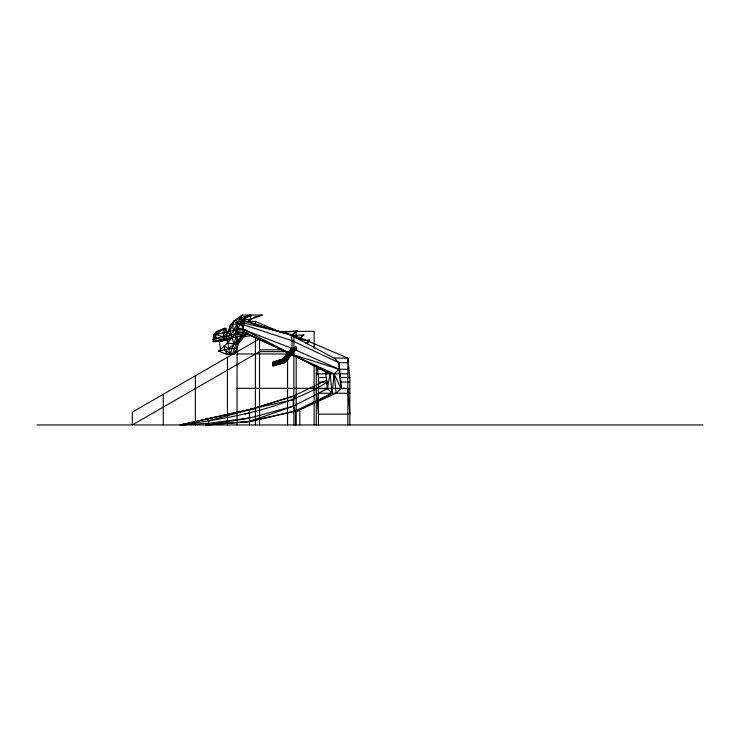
<?xml version="1.0" encoding="UTF-8"?>
<svg xmlns="http://www.w3.org/2000/svg" width="740" height="740" viewBox="0 0 740 740"><rect width="100%" height="100%" fill="white"/><g stroke="black" fill="none" stroke-linecap="round" stroke-linejoin="round"><path stroke-width="1.11" d="M318.459 424.964L318.487 377.483L317.321 367.216M213.786 337.079L213.832 334.989L216.358 331.64L224.387 328.375L226.181 328.375L226.773 332.195M235.413 329.985L213.832 334.989L213.185 341.723L215.96 340.927L215.784 334.443L216.358 331.64L217.847 331.64M248.714 321.983L250.61 319.347L250.971 315.036L262.127 315.046L250.61 319.347L242.739 319.8L245.412 321.336M236.837 330.521C232.24 338.772 225.598 344.96 218.633 351.093L227.282 354.562L230.686 353.868L231.953 348.3L234.108 343.952L229.807 331.233L230.325 325.221L233.951 321.16L242.137 315.036L250.166 315.046L242.202 319.347L241.305 322.871L238.012 328.606M327.681 371.554L330.049 373.857L327.441 388.63L293.197 406.232L249.482 418.082L208.551 423.262L207.348 424.964L249.482 421.55L297.443 410.848L332.14 393.255L334.11 373.857L339.003 369.242L347.874 369.242M218.781 331.233L225.284 328.375L224.618 333.157L222.324 333.157L224.387 328.375L215.784 334.443L213.083 339.059L215.96 340.927L222.583 340.927L230.547 339.364L223.369 339.364L215.692 338.365L213.083 339.059L213.74 339.161M235.089 350.853L234.673 353.868L227.282 354.562L224.729 349.53L224.128 345.599L228.457 348.836L230.686 353.868L234.673 353.868L239.002 342.185M223.711 332.88L222.981 336.793L223.369 339.364L215.96 340.927M213.555 340.021L213.185 341.723L222.583 340.927M218.633 351.093L228.457 348.836L234.108 343.952L235.949 336.885C233.017 332.417 231.962 326.183 233.951 321.16L240.518 317.849L250.166 315.046M229.807 331.233L232.878 324.388L244.69 322.871L241.536 320.42M295.482 424.964L295.482 410.848L293.197 406.232L293.197 399.702L295.482 395.077L327.052 379.925M215.692 338.365L230.667 335.146L242.137 315.036L240.454 317.423M309.431 340.049L307.414 343.712L305.916 343.055L309.431 340.049C299.284 341.603 291.949 334.203 282.495 332.519L297.711 330.688L291.81 335.683L303.825 334.887L298.692 339.207M246.855 333.611L237.892 343.952L227.855 343.175L228.919 348.836M272.912 362.813L284.419 359.298L295.649 346.292L296.601 347.606L285.474 360.611L272.912 365.615L285.881 361.869L284.419 359.298L283.346 358.706L272.912 362.138L272.912 366.096L285.409 362.35L296.435 348.864L285.474 360.611L272.912 364.246L284.419 359.298L292.013 348.447L292.013 340.668L291.125 335.174L245.042 321.419L243.377 324.749L243.377 329.466L288.073 352.379M272.912 365.615L285.409 362.35L293.937 351.075M291.615 347.902L282.865 359.178L283.346 358.706M234.108 343.952L245.005 332.796L247.289 333.185M246.207 332.796L235.995 343.952L232.674 353.868L229.28 354.562L226.107 353.257M284.419 359.298L296.601 347.606M297.443 410.848L336.173 393.255L341.02 388.63L349.817 388.63M248.77 320.697L251.073 318.561M215.784 334.443L222.981 336.793L227.818 332.186L226.375 336.108L223.369 339.364L245.384 334.915L242.063 332.362L233.368 330.401L237.337 328.199L245.125 329.587L242.063 332.362L230.667 335.146L227.818 332.186L230.325 325.221L232.878 324.388M248.982 320.744L250.61 319.347M341.02 388.63L339.003 369.242L291.125 353.942L334.11 373.857L341.02 388.63L341.02 382.099L339.003 362.711L334.11 358.095L291.125 335.174L297.711 330.688L294.011 332.926M241.434 320.143L250.971 315.036L242.739 319.8L245.773 319.153M208.551 423.262L180.255 424.964C231.037 418.091 283.022 409.155 327.441 382.099L327.441 388.63L332.14 393.255L295.482 410.848L249.482 421.55L205.646 424.964M301.929 335.812L303.825 334.887M293.197 406.232L249.482 421.55L241.397 421.865M272.912 362.628L281.875 359.52M253.866 420.098L249.482 421.55L257.141 419.219M294.178 396.076L249.482 409.701L208.551 420.847L207.348 419.145L205.646 419.145L180.255 424.964L188.321 424.399M272.912 362.138L281.764 359.511M235.875 320.614L233.951 321.16L236.939 323.556L237.337 328.199M253.894 317.284L256.983 316.452M259.037 315.887L262.127 315.046M276.039 364.654L285.409 362.35M293.197 399.702L180.255 424.964L185.749 424.029M255.096 408.48L205.646 419.145L212.389 418.23M215.377 341.723L230.353 338.67L226.94 338.67L226.375 336.108L231.861 337.718M255.078 408.591L249.482 409.701L249.482 424.964M187.951 423.659L190.152 423.28M244.977 413.938L249.482 413.17M207.348 424.964L249.482 418.082L246.106 418.47M228.457 348.836L237.133 348.3M243.46 336.728L252.479 335.516M242.128 333.139L245.005 332.796L287.98 352.499M252.812 409.461L249.482 409.701L296.463 395.077M233.368 330.401L245.125 329.587M237.059 424.964L237.059 321.419L255.393 321.419L281.339 332.51M237.059 324.749L243.377 324.749L292.013 340.668L339.003 362.711L347.874 362.711M242.202 319.347L240.518 317.849L242.618 328.884M237.059 329.466L243.377 329.466L292.013 348.447L293.873 348.447M277.851 331.474L293.891 331.474M237.059 332.796L247.049 332.796M291.125 335.174L293.873 335.174L347.874 358.095L349.817 377.483L349.817 424.964M241.61 340.002L237.623 340.002L235.949 336.885L245.227 336.053L246.429 333.481L248.538 333.768M259.518 340.641L261.812 340.641M292.013 340.668L293.873 340.668M259.518 349.807L283.577 349.807M285.871 351.639L259.518 351.639L132.294 424.964L132.294 412.134L259.518 338.809L259.518 424.964M237.059 353.942L293.873 353.942M334.11 358.095L347.874 358.095L347.874 424.964M316.285 369.242L321.928 369.242M316.285 373.857L347.874 373.857M318.487 377.483L326.451 377.483M339.577 377.483L349.817 377.483M318.487 382.099L327.441 382.099M341.02 382.099L349.817 382.099M237.059 388.306L347.874 388.306L349.817 414.15L318.487 414.15L316.285 388.306M318.487 388.63L327.441 388.63L325.563 371.526M318.487 393.255L349.817 393.255M295.482 410.848L299.811 410.848L299.811 424.964M37 424.964L703 424.964M234.367 334.314L245.384 334.915L243.34 334.434M237.059 321.419L293.873 335.174L293.873 424.964M247.4 321.419L282.606 332.704M291.338 354.395L298.544 357.54M295.14 349.826L339.003 369.242L339.003 362.711M242.221 328.884L245.005 332.796L288.258 352.98M264.772 341.353L271.922 344.877M277.028 347.402L288.267 352.934M291.329 354.451L330.049 373.857L332.14 393.255M291.125 353.942L330.049 373.857M285.4 351.028L287.37 352.194M224.729 349.53L230.686 353.868M228.956 338.282L230.353 339.762M243.793 330.299L245.042 332.796M225.284 328.375L225.968 332.88M226.958 339.364L227.596 343.517M219.271 340.927L220.649 349.964M334.11 373.857L336.173 393.255M316.285 365.976L316.285 424.964M314.149 348.244L314.149 331.289L296.185 331.474L296.185 336.053M314.149 365.384L314.149 424.779M296.185 356.218L296.185 424.964M287.564 358.521L287.564 424.964M255.393 321.419L255.393 324.749M255.393 337.246L255.393 424.964M227.439 357.3L227.439 424.964M208.551 420.847L208.551 424.964M195.351 375.791L195.351 424.964M163.272 394.281L163.272 424.964M292.013 348.447L282.865 359.178L292.013 348.447"/></g></svg>
